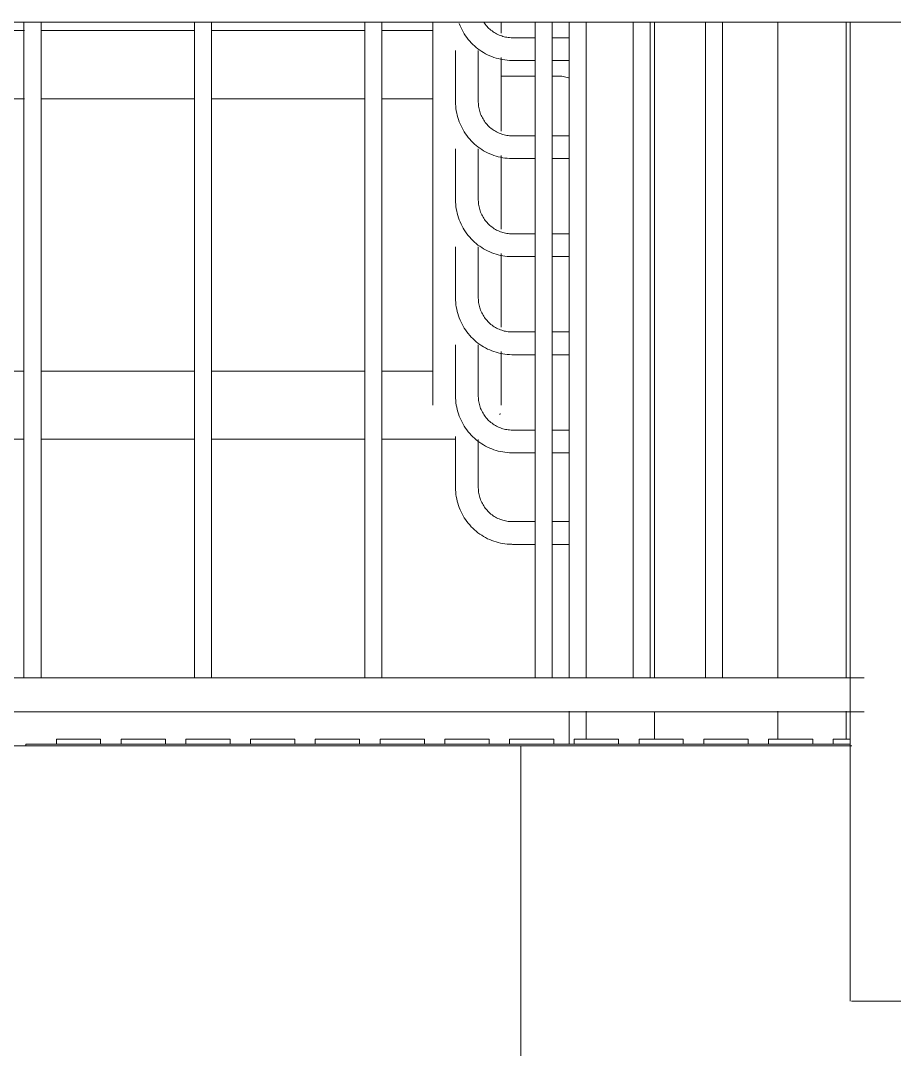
# Model space of a CAD drawing. Header units: millimetres. Extents: x -515342 to 330399, y -224905 to 507333.
# Drawn here: x 79412 to 79925, y 1839 to 2444 of the extents above; entities that cross this region are included whole.
import ezdxf

# ---------------------------------------------------------------- set-up
doc = ezdxf.new("R2010")
doc.units = ezdxf.units.MM
doc.layers.get('0').update_dxf_attribs({"lineweight": 0})
for name, color, linetype, lineweight in [('Витраж', 7, 'Continuous', 0), ('Обобщенные модели', 7, 'Continuous', 0), ('Ограждение', 7, 'Continuous', 0), ('Стены внутренние', 7, 'Continuous', 0), ('Стены штриховка поверхности', 7, 'Continuous', 0)]:
    doc.layers.add(name, color=color, linetype=linetype, lineweight=lineweight)

# ---------------------------------------------------------------- blocks, each defined once
blk = doc.blocks.new('Ограждение - АР_Ограждение_Балясина_D40 доп поручень 700-V123-О_АР_Эскиз_Фасад 12-1 копия 1')
at = {"layer": 'Ограждение'}
for p, q in [((-103049.78, 365.83), (-103063.33, 365.83)), ((-103030, 365.83), (-103040, 365.83)), ((-103063.33, 352.5), (-103049.78, 352.5)), ((-103040, 352.5), (-103030, 352.5))]:
    blk.add_line(p, q, dxfattribs=at)
at = {"layer": 'Ограждение', "flags": 128}
for points in [[(-103063.33, 365.83), (-103064.13, 365.85), (-103064.93, 365.9), (-103065.73, 365.98), (-103066.52, 366.09), (-103067.31, 366.23), (-103068.09, 366.41), (-103068.86, 366.61), (-103069.62, 366.85), (-103070.38, 367.12), (-103071.12, 367.41), (-103071.85, 367.74), (-103072.57, 368.09), (-103073.27, 368.48), (-103073.96, 368.89), (-103074.63, 369.33), (-103075.28, 369.79), (-103075.91, 370.28), (-103076.52, 370.8), (-103077.11, 371.34), (-103077.68, 371.9), (-103078.23, 372.48), (-103078.75, 373.09), (-103079.25, 373.72), (-103079.72, 374.36), (-103080.16, 375.03)], [(-103094.53, 374.09), (-103094.04, 372.85), (-103093.49, 371.64), (-103092.9, 370.44), (-103092.26, 369.27), (-103091.58, 368.13), (-103090.84, 367.01), (-103090.07, 365.93), (-103089.25, 364.87), (-103088.39, 363.85), (-103087.49, 362.87), (-103086.56, 361.92), (-103085.58, 361.01), (-103084.57, 360.14), (-103083.53, 359.31), (-103082.45, 358.53), (-103081.34, 357.78), (-103080.21, 357.09), (-103079.04, 356.44), (-103077.86, 355.83), (-103076.64, 355.27), (-103075.41, 354.77), (-103074.16, 354.31), (-103072.89, 353.9), (-103071.61, 353.54), (-103070.31, 353.24), (-103069, 352.99), (-103067.68, 352.79), (-103066.36, 352.64), (-103065.03, 352.54), (-103063.69, 352.5), (-103063.33, 352.5)]]:
    blk.add_lwpolyline(points, dxfattribs=at)
blk = doc.blocks.new('Ограждение - АР_Ограждение_Балясина_D40 доп поручень 700-V124-О_АР_Эскиз_Фасад 12-1 копия 1')
at = {"layer": 'Ограждение'}
for p, q in [((-103096.67, 358.28), (-103096.67, 328.23)), ((-103083.33, 328.23), (-103083.33, 358.28)), ((-103049.81, 308.23), (-103063.33, 308.23)), ((-103030, 308.23), (-103040, 308.23)), ((-103063.33, 294.9), (-103049.82, 294.9)), ((-103040, 294.9), (-103030, 294.9))]:
    blk.add_line(p, q, dxfattribs=at)
at = {"layer": 'Ограждение', "flags": 128}
for points in [[(-103096.67, 328.23), (-103096.64, 326.9), (-103096.56, 325.57), (-103096.43, 324.24), (-103096.24, 322.92), (-103096, 321.61), (-103095.71, 320.31), (-103095.37, 319.02), (-103094.97, 317.75), (-103094.53, 316.49), (-103094.04, 315.25), (-103093.49, 314.04), (-103092.9, 312.84), (-103092.26, 311.67), (-103091.58, 310.53), (-103090.84, 309.41), (-103090.07, 308.33), (-103089.25, 307.27), (-103088.39, 306.25), (-103087.49, 305.27), (-103086.56, 304.32), (-103085.58, 303.41), (-103084.57, 302.54), (-103083.53, 301.71), (-103082.45, 300.93), (-103081.34, 300.18), (-103080.21, 299.49), (-103079.04, 298.84), (-103077.86, 298.23), (-103076.64, 297.67), (-103075.41, 297.17), (-103074.16, 296.71), (-103072.89, 296.3), (-103071.61, 295.94), (-103070.31, 295.64), (-103069, 295.39), (-103067.68, 295.19), (-103066.36, 295.04), (-103065.03, 294.94), (-103063.69, 294.9), (-103063.33, 294.9)], [(-103063.33, 308.23), (-103064.13, 308.25), (-103064.93, 308.3), (-103065.73, 308.38), (-103066.52, 308.49), (-103067.31, 308.63), (-103068.09, 308.81), (-103068.86, 309.01), (-103069.62, 309.25), (-103070.38, 309.52), (-103071.12, 309.81), (-103071.85, 310.14), (-103072.57, 310.49), (-103073.27, 310.88), (-103073.96, 311.29), (-103074.63, 311.73), (-103075.28, 312.19), (-103075.91, 312.68), (-103076.52, 313.2), (-103077.11, 313.74), (-103077.68, 314.3), (-103078.23, 314.88), (-103078.75, 315.49), (-103079.25, 316.12), (-103079.72, 316.76), (-103080.16, 317.43), (-103080.58, 318.11), (-103080.97, 318.81), (-103081.34, 319.52), (-103081.67, 320.25), (-103081.97, 320.99), (-103082.25, 321.74), (-103082.49, 322.5), (-103082.71, 323.27), (-103082.89, 324.05), (-103083.04, 324.83), (-103083.16, 325.63), (-103083.25, 326.42), (-103083.31, 327.22), (-103083.33, 328.02), (-103083.33, 328.23)]]:
    blk.add_lwpolyline(points, dxfattribs=at)
blk = doc.blocks.new('Ограждение - АР_Ограждение_Балясина_D40 доп поручень 700-V125-О_АР_Эскиз_Фасад 12-1 копия 1')
at = {"layer": 'Ограждение'}
for p, q in [((-103096.67, 300.68), (-103096.67, 270.63)), ((-103083.33, 270.63), (-103083.33, 300.68)), ((-103049.84, 250.63), (-103063.33, 250.63)), ((-103030, 250.63), (-103040, 250.63)), ((-103063.33, 237.3), (-103049.85, 237.3)), ((-103040, 237.3), (-103030, 237.3))]:
    blk.add_line(p, q, dxfattribs=at)
at = {"layer": 'Ограждение', "flags": 128}
for points in [[(-103096.67, 270.63), (-103096.64, 269.3), (-103096.56, 267.97), (-103096.43, 266.64), (-103096.24, 265.32), (-103096, 264.01), (-103095.71, 262.71), (-103095.37, 261.42), (-103094.97, 260.15), (-103094.53, 258.89), (-103094.04, 257.65), (-103093.49, 256.44), (-103092.9, 255.24), (-103092.26, 254.07), (-103091.58, 252.93), (-103090.84, 251.81), (-103090.07, 250.73), (-103089.25, 249.67), (-103088.39, 248.65), (-103087.49, 247.67), (-103086.56, 246.72), (-103085.58, 245.81), (-103084.57, 244.94), (-103083.53, 244.11), (-103082.45, 243.33), (-103081.34, 242.58), (-103080.21, 241.89), (-103079.04, 241.24), (-103077.86, 240.63), (-103076.64, 240.07), (-103075.41, 239.57), (-103074.16, 239.11), (-103072.89, 238.7), (-103071.61, 238.34), (-103070.31, 238.04), (-103069, 237.79), (-103067.68, 237.59), (-103066.36, 237.44), (-103065.03, 237.34), (-103063.69, 237.3), (-103063.33, 237.3)], [(-103063.33, 250.63), (-103064.13, 250.65), (-103064.93, 250.7), (-103065.73, 250.78), (-103066.52, 250.89), (-103067.31, 251.03), (-103068.09, 251.21), (-103068.86, 251.41), (-103069.62, 251.65), (-103070.38, 251.92), (-103071.12, 252.21), (-103071.85, 252.54), (-103072.57, 252.89), (-103073.27, 253.28), (-103073.96, 253.69), (-103074.63, 254.13), (-103075.28, 254.59), (-103075.91, 255.08), (-103076.52, 255.6), (-103077.11, 256.14), (-103077.68, 256.7), (-103078.23, 257.28), (-103078.75, 257.89), (-103079.25, 258.52), (-103079.72, 259.16), (-103080.16, 259.83), (-103080.58, 260.51), (-103080.97, 261.21), (-103081.34, 261.92), (-103081.67, 262.65), (-103081.97, 263.39), (-103082.25, 264.14), (-103082.49, 264.9), (-103082.71, 265.67), (-103082.89, 266.45), (-103083.04, 267.23), (-103083.16, 268.03), (-103083.25, 268.82), (-103083.31, 269.62), (-103083.33, 270.42), (-103083.33, 270.63)]]:
    blk.add_lwpolyline(points, dxfattribs=at)
blk = doc.blocks.new('Ограждение - АР_Ограждение_Балясина_D40 доп поручень 700-V126-О_АР_Эскиз_Фасад 12-1 копия 1')
at = {"layer": 'Ограждение'}
for p, q in [((-103096.67, 243.08), (-103096.67, 213.03)), ((-103083.33, 213.03), (-103083.33, 243.08)), ((-103049.88, 193.03), (-103063.33, 193.03)), ((-103030, 193.03), (-103040, 193.03)), ((-103063.33, 179.7), (-103049.89, 179.7)), ((-103040, 179.7), (-103030, 179.7))]:
    blk.add_line(p, q, dxfattribs=at)
at = {"layer": 'Ограждение', "flags": 128}
for points in [[(-103096.67, 213.03), (-103096.64, 211.7), (-103096.56, 210.37), (-103096.43, 209.04), (-103096.24, 207.72), (-103096, 206.41), (-103095.71, 205.11), (-103095.37, 203.82), (-103094.97, 202.55), (-103094.53, 201.29), (-103094.04, 200.05), (-103093.49, 198.84), (-103092.9, 197.64), (-103092.26, 196.47), (-103091.58, 195.33), (-103090.84, 194.21), (-103090.07, 193.13), (-103089.25, 192.07), (-103088.39, 191.05), (-103087.49, 190.07), (-103086.56, 189.12), (-103085.58, 188.21), (-103084.57, 187.34), (-103083.53, 186.51), (-103082.45, 185.73), (-103081.34, 184.98), (-103080.21, 184.29), (-103079.04, 183.64), (-103077.86, 183.03), (-103076.64, 182.47), (-103075.41, 181.97), (-103074.16, 181.51), (-103072.89, 181.1), (-103071.61, 180.74), (-103070.31, 180.44), (-103069, 180.19), (-103067.68, 179.99), (-103066.36, 179.84), (-103065.03, 179.74), (-103063.69, 179.7), (-103063.33, 179.7)], [(-103063.33, 193.03), (-103064.13, 193.05), (-103064.93, 193.1), (-103065.73, 193.18), (-103066.52, 193.29), (-103067.31, 193.43), (-103068.09, 193.61), (-103068.86, 193.81), (-103069.62, 194.05), (-103070.38, 194.32), (-103071.12, 194.61), (-103071.85, 194.94), (-103072.57, 195.29), (-103073.27, 195.68), (-103073.96, 196.09), (-103074.63, 196.53), (-103075.28, 196.99), (-103075.91, 197.48), (-103076.52, 198), (-103077.11, 198.54), (-103077.68, 199.1), (-103078.23, 199.68), (-103078.75, 200.29), (-103079.25, 200.92), (-103079.72, 201.56), (-103080.16, 202.23), (-103080.58, 202.91), (-103080.97, 203.61), (-103081.34, 204.32), (-103081.67, 205.05), (-103081.97, 205.79), (-103082.25, 206.54), (-103082.49, 207.3), (-103082.71, 208.07), (-103082.89, 208.85), (-103083.04, 209.63), (-103083.16, 210.43), (-103083.25, 211.22), (-103083.31, 212.02), (-103083.33, 212.82), (-103083.33, 213.03)]]:
    blk.add_lwpolyline(points, dxfattribs=at)
blk = doc.blocks.new('Ограждение - АР_Ограждение_Балясина_D40 доп поручень 700-V127-О_АР_Эскиз_Фасад 12-1 копия 1')
at = {"layer": 'Ограждение'}
for p, q in [((-103096.67, 185.48), (-103096.67, 155.43)), ((-103083.33, 155.43), (-103083.33, 185.48)), ((-103049.91, 135.43), (-103063.33, 135.43)), ((-103030, 135.43), (-103040, 135.43)), ((-103063.33, 122.1), (-103049.92, 122.1)), ((-103040, 122.1), (-103030, 122.1))]:
    blk.add_line(p, q, dxfattribs=at)
at = {"layer": 'Ограждение', "flags": 128}
for points in [[(-103096.67, 155.43), (-103096.64, 154.1), (-103096.56, 152.77), (-103096.43, 151.44), (-103096.24, 150.12), (-103096, 148.81), (-103095.71, 147.51), (-103095.37, 146.22), (-103094.97, 144.95), (-103094.53, 143.69), (-103094.04, 142.45), (-103093.49, 141.24), (-103092.9, 140.04), (-103092.26, 138.87), (-103091.58, 137.73), (-103090.84, 136.61), (-103090.07, 135.53), (-103089.25, 134.47), (-103088.39, 133.45), (-103087.49, 132.47), (-103086.56, 131.52), (-103085.58, 130.61), (-103084.57, 129.74), (-103083.53, 128.91), (-103082.45, 128.13), (-103081.34, 127.38), (-103080.21, 126.69), (-103079.04, 126.04), (-103077.86, 125.43), (-103076.64, 124.87), (-103075.41, 124.37), (-103074.16, 123.91), (-103072.89, 123.5), (-103071.61, 123.14), (-103070.31, 122.84), (-103069, 122.59), (-103067.68, 122.39), (-103066.36, 122.24), (-103065.03, 122.14), (-103063.69, 122.1), (-103063.33, 122.1)], [(-103063.33, 135.43), (-103064.13, 135.45), (-103064.93, 135.5), (-103065.73, 135.58), (-103066.52, 135.69), (-103067.31, 135.83), (-103068.09, 136.01), (-103068.86, 136.21), (-103069.62, 136.45), (-103070.38, 136.72), (-103071.12, 137.01), (-103071.85, 137.34), (-103072.57, 137.69), (-103073.27, 138.08), (-103073.96, 138.49), (-103074.63, 138.93), (-103075.28, 139.39), (-103075.91, 139.88), (-103076.52, 140.4), (-103077.11, 140.94), (-103077.68, 141.5), (-103078.23, 142.08), (-103078.75, 142.69), (-103079.25, 143.32), (-103079.72, 143.96), (-103080.16, 144.63), (-103080.58, 145.31), (-103080.97, 146.01), (-103081.34, 146.72), (-103081.67, 147.45), (-103081.97, 148.19), (-103082.25, 148.94), (-103082.49, 149.7), (-103082.71, 150.47), (-103082.89, 151.25), (-103083.04, 152.03), (-103083.16, 152.83), (-103083.25, 153.62), (-103083.31, 154.42), (-103083.33, 155.22), (-103083.33, 155.43)]]:
    blk.add_lwpolyline(points, dxfattribs=at)
blk = doc.blocks.new('Ограждение - АР_Ограждение_Балясина_D40 доп поручень 700-V128-О_АР_Эскиз_Фасад 12-1 копия 1')
at = {"layer": 'Ограждение'}
for p, q in [((-103070, 343.33), (-103049.79, 343.33)), ((-103040, 343.33), (-103036.67, 343.33)), ((-103096.67, 131.58), (-103096.67, 101.67)), ((-103083.33, 101.67), (-103083.33, 129.9)), ((-103049.95, 81.67), (-103063.33, 81.67)), ((-103030, 81.67), (-103040, 81.67)), ((-103063.33, 68.33), (-103049.95, 68.33)), ((-103040, 68.33), (-103030, 68.33))]:
    blk.add_line(p, q, dxfattribs=at)
at = {"layer": 'Ограждение', "flags": 128}
for points in [[(-103036.67, 343.33), (-103035.87, 343.32), (-103035.07, 343.27), (-103034.27, 343.19), (-103033.48, 343.08), (-103032.69, 342.93), (-103031.91, 342.76), (-103031.14, 342.55), (-103030.38, 342.32)], [(-103096.67, 101.67), (-103096.64, 100.33), (-103096.56, 99), (-103096.43, 97.68), (-103096.24, 96.36), (-103096, 95.04), (-103095.71, 93.74), (-103095.37, 92.45), (-103094.97, 91.18), (-103094.53, 89.92), (-103094.04, 88.69), (-103093.49, 87.47), (-103092.9, 86.27), (-103092.26, 85.1), (-103091.58, 83.96), (-103090.84, 82.85), (-103090.07, 81.76), (-103089.25, 80.71), (-103088.39, 79.69), (-103087.49, 78.7), (-103086.56, 77.75), (-103085.58, 76.85), (-103084.57, 75.98), (-103083.53, 75.15), (-103082.45, 74.36), (-103081.34, 73.62), (-103080.21, 72.92), (-103079.04, 72.27), (-103077.86, 71.66), (-103076.64, 71.11), (-103075.41, 70.6), (-103074.16, 70.14), (-103072.89, 69.73), (-103071.61, 69.38), (-103070.31, 69.07), (-103069, 68.82), (-103067.68, 68.62), (-103066.36, 68.47), (-103065.03, 68.38), (-103063.69, 68.34), (-103063.33, 68.33)], [(-103063.33, 81.67), (-103064.13, 81.68), (-103064.93, 81.73), (-103065.73, 81.81), (-103066.52, 81.92), (-103067.31, 82.07), (-103068.09, 82.24), (-103068.86, 82.45), (-103069.62, 82.68), (-103070.38, 82.95), (-103071.12, 83.25), (-103071.85, 83.57), (-103072.57, 83.93), (-103073.27, 84.31), (-103073.96, 84.72), (-103074.63, 85.16), (-103075.28, 85.62), (-103075.91, 86.12), (-103076.52, 86.63), (-103077.11, 87.17), (-103077.68, 87.73), (-103078.23, 88.32), (-103078.75, 88.92), (-103079.25, 89.55), (-103079.72, 90.2), (-103080.16, 90.86), (-103080.58, 91.54), (-103080.97, 92.24), (-103081.34, 92.95), (-103081.67, 93.68), (-103081.97, 94.42), (-103082.25, 95.17), (-103082.49, 95.93), (-103082.71, 96.7), (-103082.89, 97.48), (-103083.04, 98.27), (-103083.16, 99.06), (-103083.25, 99.85), (-103083.31, 100.65), (-103083.33, 101.45), (-103083.33, 101.67)]]:
    blk.add_lwpolyline(points, dxfattribs=at)
blk = doc.blocks.new('Ограждение - АР_Ограждение_Балясина_D40 доп поручень 700-V129-О_АР_Эскиз_Фасад 12-1 копия 1')
at = {"layer": 'Ограждение', "flags": 128}
for points in [[(-103036.67, 343.33), (-103035.87, 343.32), (-103035.07, 343.27), (-103034.27, 343.19), (-103033.48, 343.08), (-103032.69, 342.93), (-103031.91, 342.76), (-103031.14, 342.55), (-103030.38, 342.32)], [(-103096.67, 101.67), (-103096.64, 100.33), (-103096.56, 99), (-103096.43, 97.68), (-103096.24, 96.36), (-103096, 95.04), (-103095.71, 93.74), (-103095.37, 92.45), (-103094.97, 91.18), (-103094.53, 89.92), (-103094.04, 88.69), (-103093.49, 87.47), (-103092.9, 86.27), (-103092.26, 85.1)], [(-103091.58, 83.96), (-103090.84, 82.85), (-103090.07, 81.76), (-103089.25, 80.71), (-103088.39, 79.69), (-103087.49, 78.7), (-103086.56, 77.75), (-103085.58, 76.85), (-103084.57, 75.98), (-103083.53, 75.15), (-103082.45, 74.36), (-103081.34, 73.62), (-103080.21, 72.92)], [(-103079.04, 72.27), (-103077.86, 71.66), (-103076.64, 71.11), (-103075.41, 70.6), (-103074.16, 70.14), (-103072.89, 69.73), (-103071.61, 69.38), (-103070.31, 69.07), (-103069, 68.82), (-103067.68, 68.62), (-103066.36, 68.47), (-103065.03, 68.38), (-103063.69, 68.34), (-103063.33, 68.33)]]:
    blk.add_lwpolyline(points, dxfattribs=at)
blk = doc.blocks.new('Ограждение - АР_Ограждение_Балясина_D40 доп поручень 700-V151-О_АР_Эскиз_Фасад 12-1 копия 1')
at = {"layer": 'Ограждение'}
for p, q in [((-103030, 743.39), (-103030, 650)), ((-103030, 375.03), (-103030, -10.34)), ((-103030, -29.66), (-103030, -49))]:
    blk.add_line(p, q, dxfattribs=at)
blk = doc.blocks.new('Ограждение - Ограждение-9721698-О_АР_Эскиз_Фасад 12-1 копия 1')
for name in ['Ограждение - АР_Ограждение_Балясина_D40 доп поручень 700-V151-О_АР_Эскиз_Фасад 12-1 копия 1', 'Ограждение - АР_Ограждение_Балясина_D40 доп поручень 700-V123-О_АР_Эскиз_Фасад 12-1 копия 1', 'Ограждение - АР_Ограждение_Балясина_D40 доп поручень 700-V124-О_АР_Эскиз_Фасад 12-1 копия 1', 'Ограждение - АР_Ограждение_Балясина_D40 доп поручень 700-V128-О_АР_Эскиз_Фасад 12-1 копия 1', 'Ограждение - АР_Ограждение_Балясина_D40 доп поручень 700-V129-О_АР_Эскиз_Фасад 12-1 копия 1', 'Ограждение - АР_Ограждение_Балясина_D40 доп поручень 700-V129-О_АР_Эскиз_Фасад 12-1 копия 1', 'Ограждение - АР_Ограждение_Балясина_D40 доп поручень 700-V125-О_АР_Эскиз_Фасад 12-1 копия 1', 'Ограждение - АР_Ограждение_Балясина_D40 доп поручень 700-V126-О_АР_Эскиз_Фасад 12-1 копия 1', 'Ограждение - АР_Ограждение_Балясина_D40 доп поручень 700-V127-О_АР_Эскиз_Фасад 12-1 копия 1']:
    blk.add_blockref(name, (0, 0))
blk = doc.blocks.new('Тип верхнего поручня - Верхний поручень_Внутренний_-9721785-О_АР_Эскиз_Фасад 12-1 копия 1')
at = {"layer": 'Ограждение'}
for p, q in [((-103349.77, 370), (-103425, 370)), ((-103249.77, 370), (-103340, 370)), ((-103149.77, 370), (-103240, 370)), ((-103425, 330), (-103349.8, 330)), ((-103340, 330), (-103249.8, 330)), ((-103240, 330), (-103149.8, 330))]:
    blk.add_line(p, q, dxfattribs=at)
at = {"layer": 'Ограждение', "flags": 128}
for points in [[(-103140, 370), (-103138, 370), (-103136, 370), (-103134.01, 370), (-103132.03, 370), (-103130.07, 370), (-103128.11, 370), (-103126.18, 370), (-103124.27, 370), (-103122.39, 370), (-103120.53, 370), (-103118.7, 370), (-103116.91, 370), (-103115.16, 370), (-103113.44, 370), (-103111.77, 370), (-103110.14, 370)], [(-103110, 330), (-103111.32, 330), (-103112.98, 330), (-103114.69, 330), (-103116.43, 330), (-103118.22, 330), (-103120.03, 330), (-103121.88, 330), (-103123.76, 330), (-103125.66, 330), (-103127.59, 330), (-103129.54, 330), (-103131.5, 330), (-103133.48, 330), (-103135.47, 330), (-103137.46, 330), (-103139.46, 330), (-103140, 330)]]:
    blk.add_lwpolyline(points, dxfattribs=at)
blk = doc.blocks.new('Тип перил - Перила_Внутренний_-9721806-О_АР_Эскиз_Фасад 12-1 копия 1')
at = {"layer": 'Ограждение'}
for p, q in [((-103110, 375.03), (-103110, 150.22)), ((-103070, 368.6), (-103070, 375.03)), ((-103070, 311), (-103070, 354.29)), ((-103070, 253.4), (-103070, 296.69)), ((-103070, 195.8), (-103070, 239.06)), ((-103070, 150.22), (-103070, 181.49)), ((-103349.89, 170), (-103425, 170)), ((-103249.89, 170), (-103340, 170)), ((-103149.89, 170), (-103240, 170)), ((-103110, 150.22), (-103110, 150.06)), ((-103070.57, 145.25), (-103070.78, 144.47)), ((-103070, 150.06), (-103070, 150.22)), ((-103425, 130), (-103349.92, 130)), ((-103340, 130), (-103249.92, 130)), ((-103240, 130), (-103149.92, 130))]:
    blk.add_line(p, q, dxfattribs=at)
at = {"layer": 'Ограждение', "flags": 128}
for points in [[(-103140, 170), (-103138, 170), (-103136, 170), (-103134.01, 170), (-103132.03, 170), (-103130.07, 170), (-103128.11, 170), (-103126.18, 170), (-103124.27, 170), (-103122.39, 170), (-103120.53, 170), (-103118.7, 170), (-103116.91, 170), (-103115.16, 170), (-103113.44, 170), (-103111.77, 170), (-103110.14, 170)], [(-103096.61, 130), (-103097.64, 130), (-103098.73, 130), (-103099.9, 130), (-103101.12, 130), (-103102.41, 130), (-103103.76, 130), (-103105.16, 130), (-103106.63, 130), (-103108.14, 130), (-103109.71, 130), (-103111.32, 130), (-103112.98, 130), (-103114.69, 130), (-103116.43, 130), (-103118.22, 130), (-103120.03, 130), (-103121.88, 130), (-103123.76, 130), (-103125.66, 130), (-103127.59, 130), (-103129.54, 130), (-103131.5, 130), (-103133.48, 130), (-103135.47, 130), (-103137.46, 130), (-103139.46, 130), (-103140, 130)]]:
    blk.add_lwpolyline(points, dxfattribs=at)
blk = doc.blocks.new('Ограждение - АР_Ограждение_Балясина_D40 доп поручень 700_900-V190-О_АР_Эскиз_Фасад 12-1 копия 1')
at = {"layer": 'Ограждение'}
for p, q in [((-102265, -200), (-102265, 375.03)), ((-102245, -200), (-102264.32, -200)), ((-102225.68, -200), (-102245, -200))]:
    blk.add_line(p, q, dxfattribs=at)
blk = doc.blocks.new('Ограждение - АР_Ограждение_Балясина_10-V191-О_АР_Эскиз_Фасад 12-1 копия 1')
at = {"layer": 'Ограждение'}
for p, q in [((-102350, -10), (-102350, 375.03)), ((-102340, 375.03), (-102340, -10)), ((-102345, -10), (-102350, -10)), ((-102340, -10), (-102345, -10))]:
    blk.add_line(p, q, dxfattribs=at)
blk = doc.blocks.new('Ограждение - АР_Ограждение_Балясина_10-V192-О_АР_Эскиз_Фасад 12-1 копия 1')
at = {"layer": 'Ограждение'}
for p, q in [((-103050, -10), (-103050, 375.03)), ((-103040, 375.03), (-103040, -10)), ((-103045, -10), (-103050, -10)), ((-103040, -10), (-103045, -10))]:
    blk.add_line(p, q, dxfattribs=at)
blk = doc.blocks.new('Ограждение - Ограждение-9728925-О_АР_Эскиз_Фасад 12-1 копия 1')
at = {"layer": 'Ограждение'}
for p, q in [((-102856.8, -10), (-103433.2, -10)), ((-103433.2, -30), (-102856.8, -30))]:
    blk.add_line(p, q, dxfattribs=at)
for name, p in [('Ограждение - АР_Ограждение_Балясина_D40 доп поручень 700_900-V190-О_АР_Эскиз_Фасад 12-1 копия 1', (-600, 0)), ('Ограждение - АР_Ограждение_Балясина_10-V191-О_АР_Эскиз_Фасад 12-1 копия 1', (-1000, 0)), ('Ограждение - АР_Ограждение_Балясина_10-V191-О_АР_Эскиз_Фасад 12-1 копия 1', (-900, 0)), ('Ограждение - АР_Ограждение_Балясина_10-V191-О_АР_Эскиз_Фасад 12-1 копия 1', (-800, 0)), ('Ограждение - АР_Ограждение_Балясина_10-V192-О_АР_Эскиз_Фасад 12-1 копия 1', (0, 0)), ('Ограждение - АР_Ограждение_Балясина_10-V191-О_АР_Эскиз_Фасад 12-1 копия 1', (-600, 0))]:
    blk.add_blockref(name, p)
blk = doc.blocks.new('Ограждение - АР_Ограждение_Балясина_D40 доп поручень 700_900-10028959-О_АР_Эскиз_Фасад 12-1 копия 1')
at = {"layer": 'Ограждение'}
for p, q in [((-102907.5, 375.03), (-102907.5, -10.34)), ((-102867.5, -10.34), (-102867.5, 375.03)), ((-102907.5, -29.66), (-102907.5, -46)), ((-102867.5, -46), (-102867.5, -29.66))]:
    blk.add_line(p, q, dxfattribs=at)
blk = doc.blocks.new('Ограждение - АР_Ограждение_Балясина_10-V203-О_АР_Эскиз_Фасад 12-1 копия 1')
at = {"layer": 'Ограждение'}
for p, q in [((-102992.5, 375.03), (-102992.5, -10)), ((-102982.5, -10), (-102982.5, 375.03))]:
    blk.add_line(p, q, dxfattribs=at)
blk = doc.blocks.new('Ограждение - АР_Ограждение_Балясина_D40 доп поручень 700_900-V207-О_АР_Эскиз_Фасад 12-1 копия 1')
at = {"layer": 'Ограждение'}
for p, q in [((-103020, 375.03), (-103020, -10.34)), ((-102980, -10.01), (-102980, 375.03)), ((-103020, -29.66), (-103020, -46)), ((-102980, -46), (-102980, -29.99))]:
    blk.add_line(p, q, dxfattribs=at)
blk = doc.blocks.new('Ограждение - Ограждение-9730076-О_АР_Эскиз_Фасад 12-1 копия 1')
for name in ['Ограждение - АР_Ограждение_Балясина_D40 доп поручень 700_900-V207-О_АР_Эскиз_Фасад 12-1 копия 1', 'Ограждение - АР_Ограждение_Балясина_10-V203-О_АР_Эскиз_Фасад 12-1 копия 1', 'Ограждение - АР_Ограждение_Балясина_D40 доп поручень 700_900-10028959-О_АР_Эскиз_Фасад 12-1 копия 1', 'Ограждение - АР_Ограждение_Балясина_D40 доп поручень 700_900-10028959-О_АР_Эскиз_Фасад 12-1 копия 1']:
    blk.add_blockref(name, (0, 0))
blk = doc.blocks.new('Прямоугольный импост - АР_Импост_50х50 _труба_-V250-О_АР_Эскиз_Фасад 12-1 копия 1')
at = {"layer": 'Витраж'}
blk.add_line((-103680, 375.03), (-103029, 375.03), dxfattribs=at)
blk = doc.blocks.new('Прямоугольный импост - АР_Импост_50х50 _труба_-V254-О_АР_Эскиз_Фасад 12-1 копия 1')
at = {"layer": 'Витраж'}
blk.add_line((-103029, 375.03), (-102164, 375.03), dxfattribs=at)
blk = doc.blocks.new('СД_Люблино_Фасады_rvt-1-О_АР_Эскиз_Фасад 12-1 копия 1')
at = {"layer": 'Стены штриховка поверхности', "true_color": 0xcacaca}
h = blk.add_hatch(dxfattribs=at)
h.set_pattern_fill('FP_9', color=9, style=0, pattern_type=2)
h.set_pattern_definition([(0, (-102095, 0), (0, 600), []), (90, (-102095, 0), (-600, 4e-14), [])])
h.paths.add_polyline_path([(-104069.21, -1450), (-103935, -1450), (-103935, -914), (-103635, -914), (-103635, -750), (-103944, -750), (-103944, -710), (-103730, -710), (-103731, -50), (-104025.66, -50), (-104025.68, -200), (-104064.34, -200), (-104064.34, -50), (-104135, -50), (-104135, -195), (-104243.16, -195), (-104243.18, -263.75), (-104281.84, -263.75), (-104281.84, -195), (-104435, -195), (-104435, -340), (-104735, -340), (-104735, -485), (-104843.16, -485), (-104843.18, -563.75), (-104881.84, -563.75), (-104881.84, -485), (-104980, -485), (-104980, -1450), (-104518.97, -1450)])
h.paths.add_polyline_path([(-105020, -775), (-105020, -727.92), (-105035, -727.92), (-105035, -775), (-105024.96, -775)])
h.paths.add_polyline_path([(-105024.96, -714.58), (-105020, -714.19), (-105020, -606.67), (-105035, -606.67), (-105035, -714.58)])
h.paths.add_polyline_path([(-103680, -710), (-103635, -710), (-103635, -300), (-102135, -300), (-102135, -50), (-102145.66, -50), (-102145.68, -200), (-102184.34, -200), (-102184.34, -50), (-102225.66, -50), (-102225.68, -200), (-102264.34, -200), (-102264.34, -50), (-102825.66, -50), (-102825.68, -200), (-102864.34, -200), (-102864.34, -50), (-103425.66, -50), (-103425.68, -200), (-103464.34, -200), (-103464.34, -50), (-103680, -50), (-103680, -660)])
h.paths.add_polyline_path([(-105024.96, -593.33), (-105020, -593.33), (-105020, -527.92), (-105035, -527.92), (-105035, -593.33)])
h.paths.add_polyline_path([(-105024.96, -514.58), (-105020, -514.58), (-105020, -485), (-105035, -485), (-105035, -514.58)])
at = {"layer": 'Стены внутренние'}
blk.add_line((-102864.09, -50), (-103425.68, -50), dxfattribs=at)
at = {"layer": 'Витраж', "lineweight": 9}
for name in ['Прямоугольный импост - АР_Импост_50х50 _труба_-V250-О_АР_Эскиз_Фасад 12-1 копия 1', 'Прямоугольный импост - АР_Импост_50х50 _труба_-V254-О_АР_Эскиз_Фасад 12-1 копия 1']:
    blk.add_blockref(name, (0, 0), dxfattribs=at)
at = {"layer": 'Ограждение', "lineweight": 9}
for name in ['Ограждение - Ограждение-9728925-О_АР_Эскиз_Фасад 12-1 копия 1', 'Ограждение - Ограждение-9730076-О_АР_Эскиз_Фасад 12-1 копия 1', 'Тип верхнего поручня - Верхний поручень_Внутренний_-9721785-О_АР_Эскиз_Фасад 12-1 копия 1', 'Ограждение - Ограждение-9721698-О_АР_Эскиз_Фасад 12-1 копия 1', 'Тип перил - Перила_Внутренний_-9721806-О_АР_Эскиз_Фасад 12-1 копия 1']:
    blk.add_blockref(name, (0, 0), dxfattribs=at)
blk = doc.blocks.new('Грязезащита_Решетка - АР_Грязезащитная решетка_1500х500х23-V267-О_АР_Эскиз_Фасад 12-1 копия 1')
at = {"layer": 'Обобщенные модели'}
for p, q in [((-103305, -46), (-103331, -46)), ((-103331, -46), (-103331, -49)), ((-103305, -49), (-103305, -46)), ((-103267, -46), (-103293, -46)), ((-103293, -46), (-103293, -49)), ((-103267, -49), (-103267, -46)), ((-103229, -46), (-103255, -46)), ((-103255, -46), (-103255, -49)), ((-103229, -49), (-103229, -46)), ((-103191, -46), (-103217, -46)), ((-103217, -46), (-103217, -49)), ((-103191, -49), (-103191, -46)), ((-103153, -46), (-103179, -46)), ((-103179, -46), (-103179, -49)), ((-103153, -49), (-103153, -46)), ((-103115, -46), (-103141, -46)), ((-103141, -46), (-103141, -49)), ((-103115, -49), (-103115, -46)), ((-103077, -46), (-103103, -46)), ((-103103, -46), (-103103, -49)), ((-103077, -49), (-103077, -46)), ((-103039, -46), (-103065, -46)), ((-103065, -46), (-103065, -49)), ((-103039, -49), (-103039, -46)), ((-103001, -46), (-103027, -46)), ((-103027, -46), (-103027, -49)), ((-103001, -49), (-103001, -46)), ((-102963, -46), (-102989, -46)), ((-102989, -46), (-102989, -49)), ((-102963, -49), (-102963, -46)), ((-102925, -46), (-102951, -46)), ((-102951, -46), (-102951, -49)), ((-102925, -49), (-102925, -46)), ((-102887, -46), (-102913, -46)), ((-102913, -46), (-102913, -49)), ((-102887, -49), (-102887, -46)), ((-102864.92, -46), (-102875, -46)), ((-102875, -46), (-102875, -49)), ((-102864.92, -49), (-103349, -49)), ((-103349, -49), (-103349, -50))]:
    blk.add_line(p, q, dxfattribs=at)

msp = doc.modelspace()

# ---------------------------------------------------------------- block references
msp.add_blockref('СД_Люблино_Фасады_rvt-1-О_АР_Эскиз_Фасад 12-1 копия 1', (182763.6864, 2067.7355))
at = {"layer": 'Обобщенные модели'}
msp.add_blockref('Грязезащита_Решетка - АР_Грязезащитная решетка_1500х500х23-V267-О_АР_Эскиз_Фасад 12-1 копия 1', (182763.6864, 2067.7355), dxfattribs=at)

doc.saveas('drawing.dxf')
